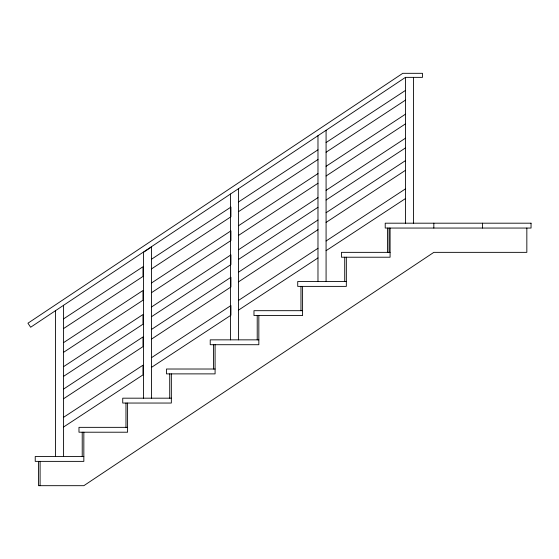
<?xml version="1.0" encoding="UTF-8"?>
<svg xmlns="http://www.w3.org/2000/svg" width="559" height="559" viewBox="0 0 559 559"><rect width="100%" height="100%" fill="white"/><g stroke="black" fill="none" stroke-linecap="round" stroke-linejoin="round"><path stroke-width="0.84" d="M405.478 77.359L30.647 327.246L27.95 323.2L402.78 73.32L422.485 73.32L422.485 77.359L405.478 77.359L405.478 223.188M326.079 142.545L405.478 90.425M151.524 259.208L230.923 207.096L230.923 216.787L151.524 268.9M238.581 201.939L317.98 149.819M63.586 318.861L142.985 266.748L142.985 276.439L63.586 328.552M326.079 152.237L405.478 100.117M238.581 211.623L317.98 159.511M326.079 166.303L405.478 114.19M238.581 225.696L317.98 173.583M151.524 282.973L230.923 230.86L230.923 240.545L151.524 292.664M63.586 342.625L142.985 290.505L142.985 300.197L63.586 352.317M326.079 175.994L405.478 123.881M238.581 235.388L317.98 183.268M326.079 190.333L405.478 138.213M238.581 249.726L317.98 197.607M151.524 306.996L230.923 254.883L230.923 264.575L151.524 316.687M63.586 366.648L142.985 314.535L142.985 324.22L63.586 376.34M326.079 200.024L405.478 147.904M238.581 259.411L317.98 207.298M326.079 212.734L405.478 160.622M238.581 272.128L317.98 220.008M151.524 329.405L230.923 277.285L230.923 286.977L151.524 339.096M63.586 389.057L142.985 336.937L142.985 346.629L63.586 398.742M326.079 222.426L405.478 170.313M238.581 281.82L317.98 229.7M326.079 240.992L405.478 188.879M238.581 300.386L317.98 248.273M151.524 357.662L230.923 305.549L230.923 315.234L151.524 367.354M63.586 417.314L142.985 365.195L142.985 374.886L63.586 427.006M326.079 250.684L405.478 198.571M238.581 310.077L317.98 257.958M390.084 252.354L341.472 252.354L341.472 257.217L390.084 257.217L390.084 228.051M346.335 281.519L297.723 281.519L297.723 286.383L346.335 286.383L346.335 257.217M302.587 310.685L253.975 310.685L253.975 315.549L302.587 315.549L302.587 286.383M258.838 339.851L210.226 339.851L210.226 344.714L258.838 344.714L258.838 315.549M215.089 369.017L166.477 369.017L166.477 373.88L215.089 373.88L215.089 344.714M171.34 398.183L122.728 398.183L122.728 403.046L171.34 403.046L171.34 373.88M127.592 427.349L78.98 427.349L78.98 432.212L127.592 432.212L127.592 403.046M83.843 456.514L35.231 456.514L35.231 461.378L83.843 461.378L83.843 432.212M526.837 228.051L526.837 252.354L433.833 252.354L83.843 485.68L38.473 485.68L38.473 461.378M482.438 223.188L482.438 228.051M433.833 223.188L433.833 228.051M413.576 77.359L413.576 223.188M389.064 228.051L389.064 252.354M387.443 228.051L387.443 252.354M344.714 257.217L344.714 281.519M326.079 130.289L326.079 281.519M317.98 135.69L317.98 281.519M300.966 286.383L300.966 310.685M257.217 315.549L257.217 339.851M238.581 188.621L238.581 339.851M230.483 194.022L230.483 339.851M213.468 344.714L213.468 369.017M169.719 373.88L169.719 398.183M151.524 398.183L151.524 246.952L143.425 252.354L143.425 398.183M125.971 403.046L125.971 427.349M82.222 432.212L82.222 456.514M63.586 305.284L63.586 456.514M55.488 310.685L55.488 456.514M40.094 461.378L40.094 485.68M531.05 223.188L385.221 223.188L385.221 228.051L531.05 228.051L531.05 223.188"/></g></svg>
